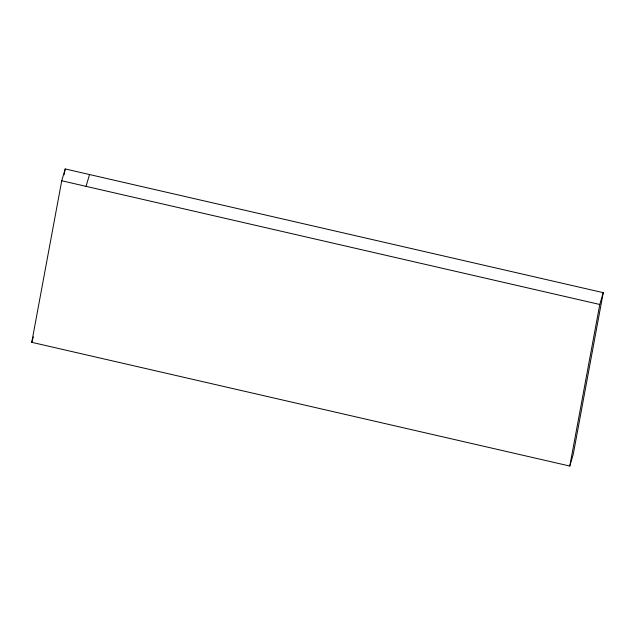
<?xml version="1.0" encoding="UTF-8"?>
<svg xmlns="http://www.w3.org/2000/svg" width="635" height="635" viewBox="0 0 635 635"><rect width="100%" height="100%" fill="white"/><g stroke="black" fill="none" stroke-linecap="round" stroke-linejoin="round"><path stroke-width="0.95" d="M31.75 342.328L61.738 180.761L65.214 168.95L603.25 292.671L573.262 454.239L569.785 466.05L31.75 342.328L33.353 336.875M64.127 174.792L65.214 168.95M569.785 466.05L599.773 304.483L603.25 292.671M86.058 186.357L89.535 174.546M61.738 180.761L599.773 304.483"/></g></svg>
